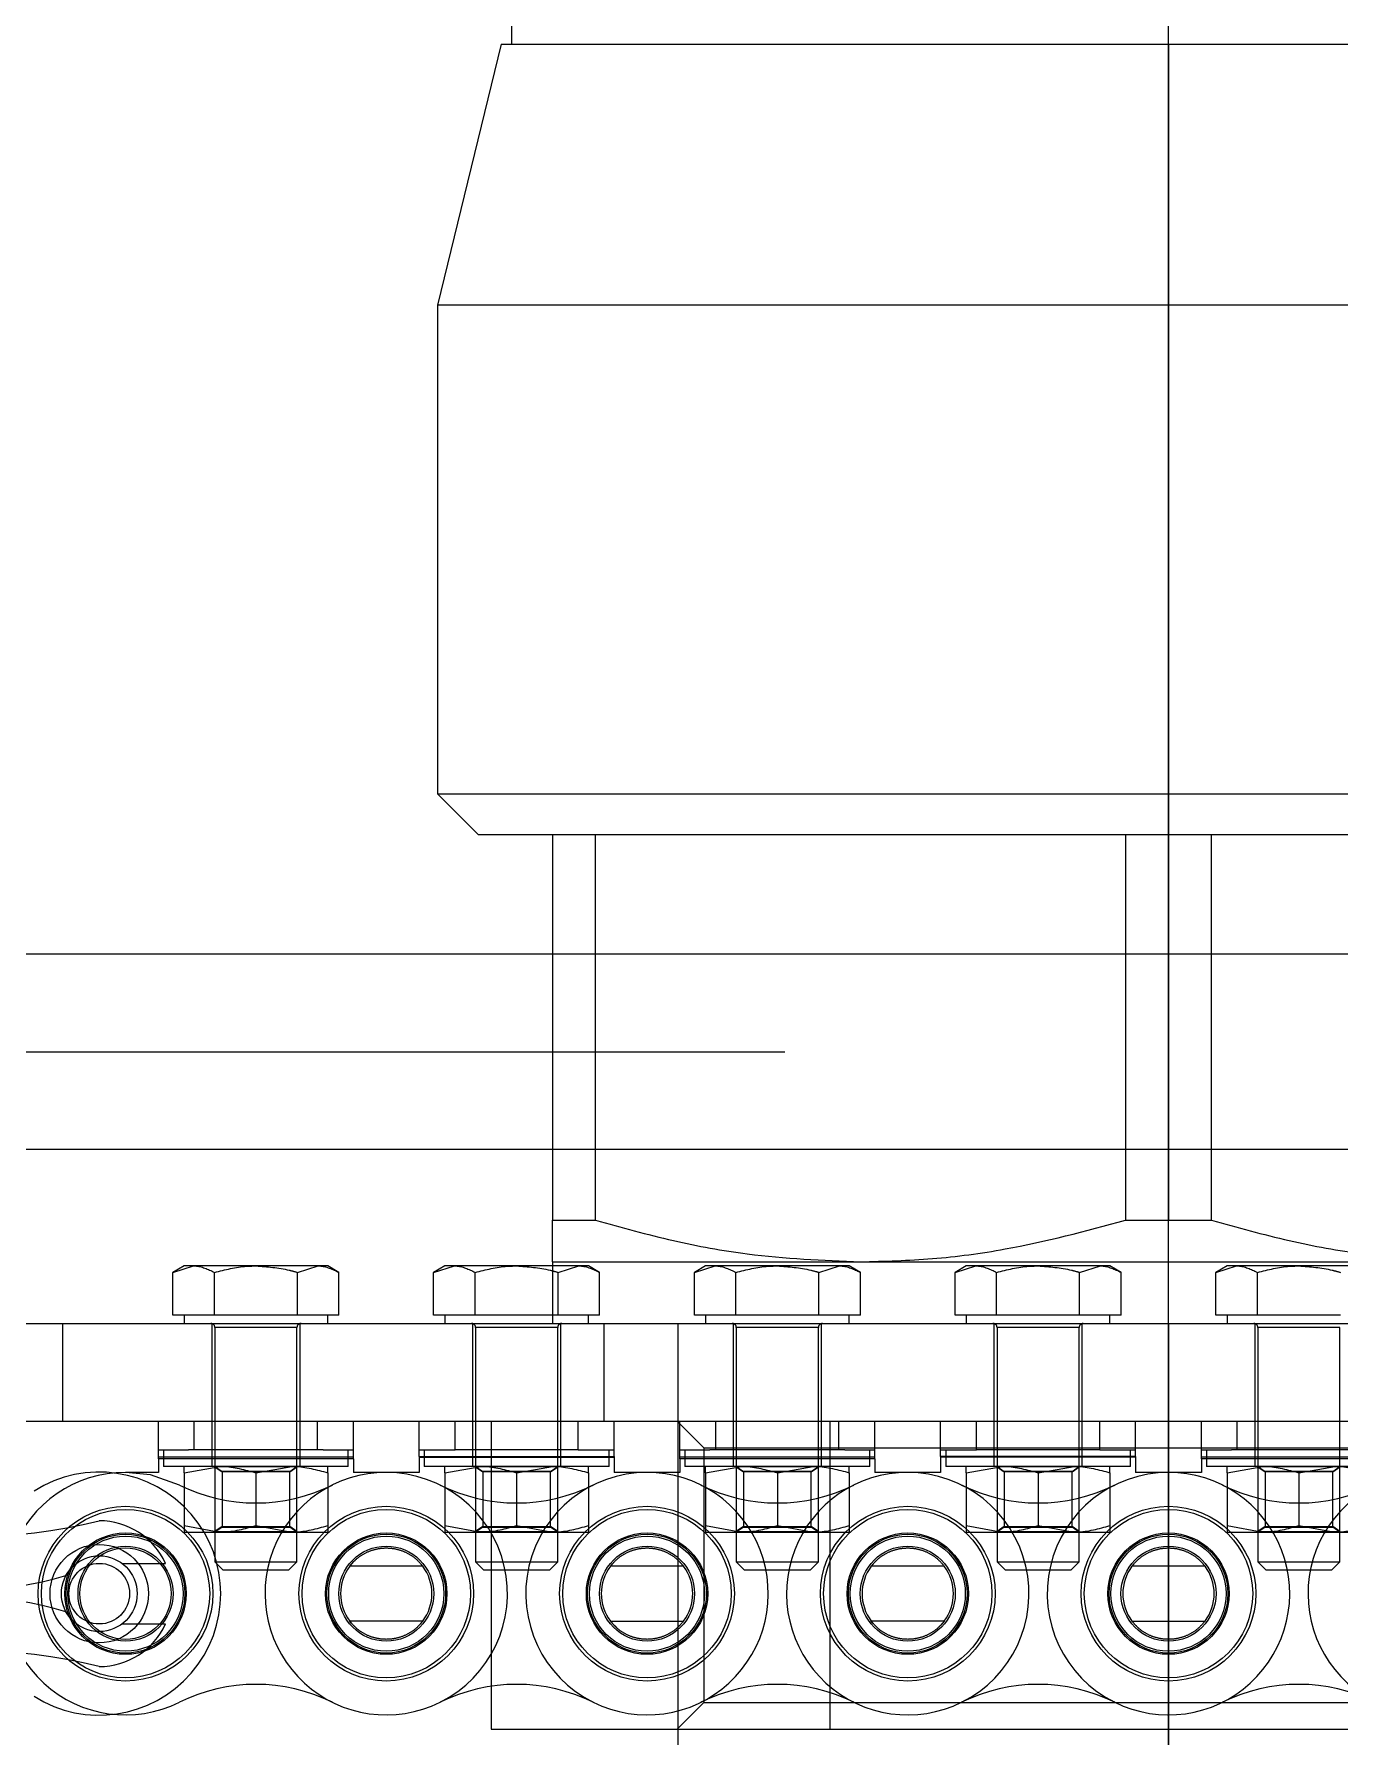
# Model space of a CAD drawing. Header units: metres. Extents: x 0 to 21025, y 0 to 14850.
# Drawn here: x 5516.9 to 5580.5, y 13751 to 13833.9 of the extents above; entities that cross this region are included whole.
import ezdxf

# ---------------------------------------------------------------- set-up
doc = ezdxf.new("R2010")
doc.units = ezdxf.units.M
doc.header["$LTSCALE"] = 25
doc.linetypes.add('CENTER2', pattern=[28.575, 19.05, -3.175, 3.175, -3.175])
doc.linetypes.add('HIDDEN2', pattern=[4.7625, 3.175, -1.5875])
for name, color, linetype in [('SC1', 7, 'CENTER2'), ('SL4', 4, 'Continuous'), ('ST1', 7, 'HIDDEN2')]:
    doc.layers.add(name, color=color, linetype=linetype)

msp = doc.modelspace()

# ---------------------------------------------------------------- linework, layer by layer
at = {"layer": 'SC1'}
msp.add_line((5572.114, 13670.436), (5572.114, 13991.936), dxfattribs=at)
at = {"layer": 'SL4'}
for p, q in [((5540.114, 13844.436), (5540.114, 13833.436)), ((5539.614, 13833.436), (5536.514, 13820.736)), ((5539.614, 13833.436), (5572.114, 13833.436)), ((5572.114, 13820.736), (5572.114, 13833.436)), ((5572.114, 13833.436), (5604.614, 13833.436)), ((5536.514, 13820.736), (5536.514, 13796.936)), ((5572.114, 13820.736), (5536.514, 13820.736)), ((5572.114, 13820.736), (5572.114, 13796.936)), ((5607.714, 13820.736), (5572.114, 13820.736)), ((5536.514, 13796.936), (5538.514, 13794.936)), ((5536.514, 13796.936), (5572.114, 13796.936)), ((5572.114, 13796.936), (5607.714, 13796.936)), ((5572.114, 13796.936), (5572.114, 13794.936)), ((5572.114, 13794.936), (5538.514, 13794.936)), ((5542.114, 13794.936), (5542.114, 13789.133)), ((5544.203, 13789.133), (5544.203, 13794.936)), ((5570.025, 13794.936), (5570.025, 13789.133)), ((5605.714, 13794.936), (5572.114, 13794.936)), ((5572.114, 13789.133), (5572.114, 13794.936)), ((5574.203, 13789.133), (5574.203, 13794.936)), ((4878.736, 13789.133), (5823.739, 13789.133)), ((5828.736, 13779.608), (4878.736, 13779.608))]:
    msp.add_line(p, q, dxfattribs=at)
at = {"layer": 'ST1'}
for p, q in [((5572.114, 13833.436), (5572.114, 13820.736)), ((5572.114, 13796.936), (5572.114, 13820.736)), ((5572.114, 13794.936), (5572.114, 13796.936)), ((5572.114, 13794.936), (5572.114, 13776.157)), ((5542.114, 13789.133), (5542.114, 13776.157)), ((5544.203, 13776.157), (5544.203, 13789.133)), ((5570.025, 13789.133), (5570.025, 13776.157)), ((5572.114, 13776.157), (5572.114, 13789.133)), ((5574.203, 13776.157), (5574.203, 13789.133)), ((4878.736, 13784.371), (5878.736, 13784.371)), ((5878.736, 13779.608), (4878.736, 13779.608)), ((5542.114, 13776.157), (5544.203, 13776.157)), ((5570.025, 13776.157), (5572.114, 13776.157)), ((5572.114, 13776.157), (5574.203, 13776.157)), ((5572.114, 13774.136), (5572.114, 13776.157)), ((5523.622, 13773.623), (5524.633, 13773.936)), ((5524.164, 13773.936), (5523.622, 13773.623)), ((5523.622, 13771.536), (5523.622, 13773.623)), ((5524.633, 13773.936), (5524.164, 13773.936)), ((5527.664, 13773.936), (5524.633, 13773.936)), ((5525.643, 13771.536), (5525.643, 13773.623)), ((5530.695, 13773.936), (5527.664, 13773.936)), ((5529.685, 13773.623), (5530.695, 13773.936)), ((5529.685, 13771.536), (5529.685, 13773.623)), ((5531.164, 13773.936), (5530.695, 13773.936)), ((5531.705, 13773.623), (5531.164, 13773.936)), ((5531.705, 13771.536), (5531.705, 13773.623)), ((5536.322, 13773.623), (5537.333, 13773.936)), ((5536.864, 13773.936), (5536.322, 13773.623)), ((5536.322, 13771.536), (5536.322, 13773.623)), ((5537.333, 13773.936), (5536.864, 13773.936)), ((5540.364, 13773.936), (5537.333, 13773.936)), ((5538.343, 13771.536), (5538.343, 13773.623)), ((5543.395, 13773.936), (5540.364, 13773.936)), ((5542.114, 13774.136), (5557.114, 13774.136)), ((5542.114, 13774.136), (5542.114, 13771.136)), ((5542.385, 13773.623), (5543.395, 13773.936)), ((5542.385, 13771.536), (5542.385, 13773.623)), ((5543.864, 13773.936), (5543.395, 13773.936)), ((5544.405, 13773.623), (5543.864, 13773.936)), ((5544.405, 13771.536), (5544.405, 13773.623)), ((5549.022, 13773.623), (5550.033, 13773.936)), ((5549.564, 13773.936), (5549.022, 13773.623)), ((5549.022, 13771.536), (5549.022, 13773.623)), ((5550.033, 13773.936), (5549.564, 13773.936)), ((5553.064, 13773.936), (5550.033, 13773.936)), ((5551.043, 13771.536), (5551.043, 13773.623)), ((5556.095, 13773.936), (5553.064, 13773.936)), ((5555.085, 13773.623), (5556.095, 13773.936)), ((5555.085, 13771.536), (5555.085, 13773.623)), ((5556.564, 13773.936), (5556.095, 13773.936)), ((5557.105, 13773.623), (5556.564, 13773.936)), ((5557.105, 13771.536), (5557.105, 13773.623)), ((5557.114, 13774.136), (5572.114, 13774.136)), ((5561.722, 13773.623), (5562.733, 13773.936)), ((5562.264, 13773.936), (5561.722, 13773.623)), ((5561.722, 13771.536), (5561.722, 13773.623)), ((5562.733, 13773.936), (5562.264, 13773.936)), ((5565.764, 13773.936), (5562.733, 13773.936)), ((5563.743, 13771.536), (5563.743, 13773.623)), ((5568.795, 13773.936), (5565.764, 13773.936)), ((5567.785, 13773.623), (5568.795, 13773.936)), ((5567.785, 13771.536), (5567.785, 13773.623)), ((5569.264, 13773.936), (5568.795, 13773.936)), ((5569.805, 13773.623), (5569.264, 13773.936)), ((5569.805, 13771.536), (5569.805, 13773.623)), ((5572.114, 13774.136), (5587.114, 13774.136)), ((5572.114, 13771.136), (5572.114, 13774.136)), ((5574.422, 13773.623), (5575.433, 13773.936)), ((5574.964, 13773.936), (5574.422, 13773.623)), ((5574.422, 13771.536), (5574.422, 13773.623)), ((5575.433, 13773.936), (5574.964, 13773.936)), ((5578.464, 13773.936), (5575.433, 13773.936)), ((5576.443, 13771.536), (5576.443, 13773.623)), ((5581.495, 13773.936), (5578.464, 13773.936)), ((5513.254, 13771.136), (5518.254, 13771.136)), ((5518.254, 13771.136), (5625.974, 13771.136)), ((5518.254, 13766.373), (5518.254, 13771.136)), ((5524.633, 13771.536), (5523.622, 13771.536)), ((5524.164, 13771.536), (5524.164, 13771.136)), ((5525.643, 13771.536), (5524.633, 13771.536)), ((5525.514, 13771.136), (5525.514, 13766.373)), ((5527.664, 13771.536), (5525.643, 13771.536)), ((5529.664, 13770.936), (5525.664, 13770.936)), ((5525.664, 13770.936), (5525.664, 13759.526)), ((5529.685, 13771.536), (5527.664, 13771.536)), ((5529.664, 13759.526), (5529.664, 13770.936)), ((5530.695, 13771.536), (5529.685, 13771.536)), ((5529.814, 13766.373), (5529.814, 13771.136)), ((5531.705, 13771.536), (5530.695, 13771.536)), ((5531.164, 13771.136), (5531.164, 13771.536)), ((5537.333, 13771.536), (5536.322, 13771.536)), ((5536.864, 13771.536), (5536.864, 13771.136)), ((5538.343, 13771.536), (5537.333, 13771.536)), ((5538.214, 13771.136), (5538.214, 13766.373)), ((5540.364, 13771.536), (5538.343, 13771.536)), ((5542.364, 13770.936), (5538.364, 13770.936)), ((5538.364, 13770.936), (5538.364, 13759.526)), ((5542.385, 13771.536), (5540.364, 13771.536)), ((5542.364, 13759.526), (5542.364, 13770.936)), ((5543.395, 13771.536), (5542.385, 13771.536)), ((5542.514, 13766.373), (5542.514, 13771.136)), ((5544.405, 13771.536), (5543.395, 13771.536)), ((5543.864, 13771.136), (5543.864, 13771.536)), ((5544.614, 13771.136), (5544.614, 13766.373)), ((5548.212, 13771.136), (5548.212, 13750.615)), ((5550.033, 13771.536), (5549.022, 13771.536)), ((5549.564, 13771.536), (5549.564, 13771.136)), ((5551.043, 13771.536), (5550.033, 13771.536)), ((5550.914, 13771.136), (5550.914, 13766.373)), ((5553.064, 13771.536), (5551.043, 13771.536)), ((5555.064, 13770.936), (5551.064, 13770.936)), ((5551.064, 13770.936), (5551.064, 13759.526)), ((5555.085, 13771.536), (5553.064, 13771.536)), ((5555.064, 13759.526), (5555.064, 13770.936)), ((5556.095, 13771.536), (5555.085, 13771.536)), ((5555.214, 13766.373), (5555.214, 13771.136)), ((5557.105, 13771.536), (5556.095, 13771.536)), ((5556.564, 13771.136), (5556.564, 13771.536)), ((5562.733, 13771.536), (5561.722, 13771.536)), ((5562.264, 13771.536), (5562.264, 13771.136)), ((5563.743, 13771.536), (5562.733, 13771.536)), ((5563.614, 13771.136), (5563.614, 13766.373)), ((5565.764, 13771.536), (5563.743, 13771.536)), ((5567.764, 13770.936), (5563.764, 13770.936)), ((5563.764, 13770.936), (5563.764, 13759.526)), ((5567.785, 13771.536), (5565.764, 13771.536)), ((5567.764, 13759.526), (5567.764, 13770.936)), ((5568.795, 13771.536), (5567.785, 13771.536)), ((5567.914, 13766.373), (5567.914, 13771.136)), ((5569.805, 13771.536), (5568.795, 13771.536)), ((5569.264, 13771.136), (5569.264, 13771.536)), ((5572.114, 13771.136), (5572.114, 13750.615)), ((5575.433, 13771.536), (5574.422, 13771.536)), ((5574.964, 13771.536), (5574.964, 13771.136)), ((5576.443, 13771.536), (5575.433, 13771.536)), ((5576.314, 13771.136), (5576.314, 13766.373)), ((5578.464, 13771.536), (5576.443, 13771.536)), ((5580.464, 13770.936), (5576.464, 13770.936)), ((5576.464, 13770.936), (5576.464, 13759.526)), ((5580.485, 13771.536), (5578.464, 13771.536)), ((5580.464, 13759.526), (5580.464, 13770.936)), ((5513.254, 13766.373), (5518.254, 13766.373)), ((5518.254, 13766.373), (5625.974, 13766.373)), ((5522.914, 13764.973), (5522.914, 13766.373)), ((5524.664, 13764.973), (5524.664, 13766.373)), ((5525.514, 13766.373), (5525.514, 13764.973)), ((5529.814, 13764.973), (5529.814, 13766.373)), ((5530.664, 13764.973), (5530.664, 13766.373)), ((5532.414, 13764.973), (5532.414, 13766.373)), ((5535.614, 13764.973), (5535.614, 13766.373)), ((5537.364, 13764.973), (5537.364, 13766.373)), ((5538.214, 13766.373), (5538.214, 13764.973)), ((5539.118, 13766.373), (5539.118, 13751.373)), ((5542.514, 13764.973), (5542.514, 13766.373)), ((5543.364, 13764.973), (5543.364, 13766.373)), ((5545.114, 13764.973), (5545.114, 13766.373)), ((5548.187, 13766.373), (5549.489, 13765.072)), ((5548.314, 13764.973), (5548.314, 13766.373)), ((5550.064, 13764.973), (5550.064, 13766.373)), ((5550.914, 13766.373), (5550.914, 13764.973)), ((5555.214, 13764.973), (5555.214, 13766.373)), ((5555.616, 13766.373), (5555.616, 13751.373)), ((5556.064, 13764.973), (5556.064, 13766.373)), ((5557.814, 13764.973), (5557.814, 13766.373)), ((5561.014, 13764.973), (5561.014, 13766.373)), ((5562.764, 13764.973), (5562.764, 13766.373)), ((5563.614, 13766.373), (5563.614, 13764.973)), ((5567.914, 13764.973), (5567.914, 13766.373)), ((5568.764, 13764.973), (5568.764, 13766.373)), ((5570.514, 13764.973), (5570.514, 13766.373)), ((5573.714, 13764.973), (5573.714, 13766.373)), ((5575.464, 13764.973), (5575.464, 13766.373)), ((5576.314, 13766.373), (5576.314, 13764.973)), ((5549.489, 13765.072), (5594.739, 13765.072)), ((5549.489, 13765.072), (5549.489, 13752.675)), ((5522.914, 13764.973), (5524.38, 13764.973)), ((5522.914, 13764.536), (5522.914, 13764.973)), ((5532.414, 13764.623), (5522.914, 13764.623)), ((5532.414, 13764.536), (5522.914, 13764.536)), ((5522.914, 13764.536), (5522.914, 13763.878)), ((5523.164, 13764.973), (5523.164, 13764.173)), ((5530.948, 13764.973), (5524.38, 13764.973)), ((5525.514, 13764.973), (5525.514, 13764.173)), ((5529.814, 13764.173), (5529.814, 13764.973)), ((5530.948, 13764.973), (5532.414, 13764.973)), ((5532.164, 13764.173), (5532.164, 13764.973)), ((5532.414, 13764.536), (5532.414, 13764.973)), ((5532.414, 13764.536), (5532.414, 13763.878)), ((5535.614, 13764.973), (5537.364, 13764.973)), ((5535.614, 13764.661), (5535.614, 13764.973)), ((5535.614, 13764.661), (5545.114, 13764.661)), ((5535.614, 13764.661), (5535.614, 13763.878)), ((5535.614, 13764.623), (5545.114, 13764.623)), ((5535.864, 13764.973), (5535.864, 13764.173)), ((5543.364, 13764.973), (5537.364, 13764.973)), ((5538.214, 13764.973), (5538.214, 13764.173)), ((5542.514, 13764.173), (5542.514, 13764.973)), ((5543.364, 13764.973), (5545.114, 13764.973)), ((5544.864, 13764.173), (5544.864, 13764.973)), ((5545.114, 13764.661), (5545.114, 13764.973)), ((5545.114, 13764.661), (5545.114, 13763.878)), ((5548.314, 13764.973), (5549.78, 13764.973)), ((5548.314, 13764.536), (5548.314, 13764.973)), ((5557.814, 13764.623), (5548.314, 13764.623)), ((5557.814, 13764.536), (5548.314, 13764.536)), ((5548.314, 13764.536), (5548.314, 13763.878)), ((5548.564, 13764.973), (5548.564, 13764.173)), ((5556.348, 13764.973), (5549.78, 13764.973)), ((5550.914, 13764.973), (5550.914, 13764.173)), ((5555.214, 13764.173), (5555.214, 13764.973)), ((5556.348, 13764.973), (5557.814, 13764.973)), ((5557.564, 13764.173), (5557.564, 13764.973)), ((5557.814, 13764.536), (5557.814, 13764.973)), ((5557.814, 13764.536), (5557.814, 13763.878)), ((5561.014, 13764.973), (5562.764, 13764.973)), ((5561.014, 13764.661), (5561.014, 13764.973)), ((5570.514, 13764.661), (5561.014, 13764.661)), ((5561.014, 13764.661), (5561.014, 13763.878)), ((5570.514, 13764.623), (5561.014, 13764.623)), ((5561.264, 13764.973), (5561.264, 13764.173)), ((5568.764, 13764.973), (5562.764, 13764.973)), ((5563.614, 13764.973), (5563.614, 13764.173)), ((5567.914, 13764.173), (5567.914, 13764.973)), ((5568.764, 13764.973), (5570.514, 13764.973)), ((5570.264, 13764.173), (5570.264, 13764.973)), ((5570.514, 13764.661), (5570.514, 13764.973)), ((5570.514, 13764.661), (5570.514, 13763.878)), ((5573.714, 13764.973), (5575.18, 13764.973)), ((5573.714, 13764.536), (5573.714, 13764.973)), ((5583.214, 13764.623), (5573.714, 13764.623)), ((5583.214, 13764.536), (5573.714, 13764.536)), ((5573.714, 13764.536), (5573.714, 13763.878)), ((5573.964, 13764.973), (5573.964, 13764.173)), ((5581.748, 13764.973), (5575.18, 13764.973)), ((5576.314, 13764.973), (5576.314, 13764.173)), ((5522.914, 13763.878), (5521.314, 13763.878)), ((5532.164, 13764.173), (5523.164, 13764.173)), ((5524.164, 13763.861), (5525.914, 13764.173)), ((5524.164, 13763.861), (5524.164, 13761.286)), ((5525.664, 13764.173), (5526.014, 13763.928)), ((5525.664, 13764.173), (5525.664, 13764.148)), ((5529.664, 13764.148), (5525.664, 13764.148)), ((5525.664, 13764.148), (5526.014, 13763.903)), ((5529.314, 13763.928), (5526.014, 13763.928)), ((5526.014, 13763.928), (5526.014, 13763.903)), ((5529.314, 13763.903), (5526.014, 13763.903)), ((5526.014, 13763.903), (5526.014, 13761.218)), ((5527.664, 13763.861), (5529.414, 13764.173)), ((5527.664, 13763.861), (5527.664, 13761.286)), ((5529.314, 13763.928), (5529.664, 13764.173)), ((5529.314, 13763.903), (5529.664, 13764.148)), ((5529.314, 13763.903), (5529.314, 13763.928)), ((5529.314, 13761.218), (5529.314, 13763.903)), ((5529.664, 13764.148), (5529.664, 13764.173)), ((5531.164, 13763.861), (5531.164, 13761.286)), ((5534.014, 13763.878), (5532.414, 13763.878)), ((5535.614, 13763.878), (5534.014, 13763.878)), ((5544.864, 13764.173), (5535.864, 13764.173)), ((5536.864, 13763.861), (5538.614, 13764.173)), ((5536.864, 13763.861), (5536.864, 13761.286)), ((5538.364, 13764.173), (5538.364, 13764.148)), ((5538.364, 13764.173), (5538.714, 13763.928)), ((5542.364, 13764.148), (5538.364, 13764.148)), ((5538.364, 13764.148), (5538.714, 13763.903)), ((5542.014, 13763.928), (5538.714, 13763.928)), ((5538.714, 13763.928), (5538.714, 13763.903)), ((5542.014, 13763.903), (5538.714, 13763.903)), ((5538.714, 13763.903), (5538.714, 13761.218)), ((5540.364, 13763.861), (5542.114, 13764.173)), ((5540.364, 13763.861), (5540.364, 13761.286)), ((5542.014, 13763.928), (5542.364, 13764.173)), ((5542.014, 13763.903), (5542.364, 13764.148)), ((5542.014, 13763.903), (5542.014, 13763.928)), ((5542.014, 13761.218), (5542.014, 13763.903)), ((5542.364, 13764.148), (5542.364, 13764.173)), ((5543.864, 13763.861), (5543.864, 13761.286)), ((5546.714, 13763.878), (5545.114, 13763.878)), ((5548.314, 13763.878), (5546.714, 13763.878)), ((5557.564, 13764.173), (5548.564, 13764.173)), ((5549.564, 13763.861), (5551.314, 13764.173)), ((5549.564, 13763.861), (5549.564, 13761.286)), ((5551.064, 13764.173), (5551.414, 13763.928)), ((5551.064, 13764.173), (5551.064, 13764.148)), ((5555.064, 13764.148), (5551.064, 13764.148)), ((5551.064, 13764.148), (5551.414, 13763.903)), ((5554.714, 13763.928), (5551.414, 13763.928)), ((5551.414, 13763.928), (5551.414, 13763.903)), ((5554.714, 13763.903), (5551.414, 13763.903)), ((5551.414, 13763.903), (5551.414, 13761.218)), ((5553.064, 13763.861), (5554.814, 13764.173)), ((5553.064, 13763.861), (5553.064, 13761.286)), ((5554.714, 13763.928), (5555.064, 13764.173)), ((5554.714, 13763.903), (5555.064, 13764.148)), ((5554.714, 13763.903), (5554.714, 13763.928)), ((5554.714, 13761.218), (5554.714, 13763.903)), ((5555.064, 13764.148), (5555.064, 13764.173)), ((5556.564, 13763.861), (5556.564, 13761.286)), ((5559.414, 13763.878), (5557.814, 13763.878)), ((5561.014, 13763.878), (5559.414, 13763.878)), ((5570.264, 13764.173), (5561.264, 13764.173)), ((5562.264, 13763.861), (5564.014, 13764.173)), ((5562.264, 13763.861), (5562.264, 13761.286)), ((5563.764, 13764.173), (5564.114, 13763.928)), ((5563.764, 13764.173), (5563.764, 13764.148)), ((5567.764, 13764.148), (5563.764, 13764.148)), ((5563.764, 13764.148), (5564.114, 13763.903)), ((5567.414, 13763.928), (5564.114, 13763.928)), ((5564.114, 13763.928), (5564.114, 13763.903)), ((5567.414, 13763.903), (5564.114, 13763.903)), ((5564.114, 13763.903), (5564.114, 13761.218)), ((5565.764, 13763.861), (5567.514, 13764.173)), ((5565.764, 13763.861), (5565.764, 13761.286)), ((5567.414, 13763.928), (5567.764, 13764.173)), ((5567.414, 13763.903), (5567.764, 13764.148)), ((5567.414, 13763.903), (5567.414, 13763.928)), ((5567.414, 13761.218), (5567.414, 13763.903)), ((5567.764, 13764.148), (5567.764, 13764.173)), ((5569.264, 13763.861), (5569.264, 13761.286)), ((5572.114, 13763.878), (5570.514, 13763.878)), ((5573.714, 13763.878), (5572.114, 13763.878)), ((5582.964, 13764.173), (5573.964, 13764.173)), ((5574.964, 13763.861), (5576.714, 13764.173)), ((5574.964, 13763.861), (5574.964, 13761.286)), ((5576.464, 13764.173), (5576.814, 13763.928)), ((5576.464, 13764.173), (5576.464, 13764.148)), ((5580.464, 13764.148), (5576.464, 13764.148)), ((5576.464, 13764.148), (5576.814, 13763.903)), ((5580.114, 13763.928), (5576.814, 13763.928)), ((5576.814, 13763.928), (5576.814, 13763.903)), ((5580.114, 13763.903), (5576.814, 13763.903)), ((5576.814, 13763.903), (5576.814, 13761.218)), ((5578.464, 13763.861), (5580.214, 13764.173)), ((5578.464, 13763.861), (5578.464, 13761.286)), ((5580.114, 13763.928), (5580.464, 13764.173)), ((5580.114, 13763.903), (5580.464, 13764.148)), ((5580.114, 13763.903), (5580.114, 13763.928)), ((5580.114, 13761.218), (5580.114, 13763.903)), ((5580.464, 13764.148), (5580.464, 13764.173)), ((5524.164, 13761.286), (5525.914, 13760.973)), ((5524.164, 13760.973), (5525.914, 13760.973)), ((5526.014, 13761.244), (5525.664, 13760.999)), ((5526.014, 13761.218), (5525.664, 13760.973)), ((5525.664, 13760.999), (5529.664, 13760.999)), ((5525.914, 13760.973), (5529.414, 13760.973)), ((5526.014, 13761.244), (5529.314, 13761.244)), ((5526.014, 13761.218), (5529.314, 13761.218)), ((5527.664, 13761.286), (5529.414, 13760.973)), ((5529.664, 13760.999), (5529.314, 13761.244)), ((5529.664, 13760.973), (5529.314, 13761.218)), ((5529.414, 13760.973), (5531.164, 13760.973)), ((5536.864, 13761.286), (5538.614, 13760.973)), ((5536.864, 13760.973), (5538.614, 13760.973)), ((5538.714, 13761.244), (5538.364, 13760.999)), ((5538.714, 13761.218), (5538.364, 13760.973)), ((5538.364, 13760.999), (5542.364, 13760.999)), ((5538.614, 13760.973), (5542.114, 13760.973)), ((5538.714, 13761.244), (5542.014, 13761.244)), ((5538.714, 13761.218), (5542.014, 13761.218)), ((5540.364, 13761.286), (5542.114, 13760.973)), ((5542.364, 13760.999), (5542.014, 13761.244)), ((5542.364, 13760.973), (5542.014, 13761.218)), ((5542.114, 13760.973), (5543.864, 13760.973)), ((5549.564, 13761.286), (5551.314, 13760.973)), ((5549.564, 13760.973), (5551.314, 13760.973)), ((5551.414, 13761.244), (5551.064, 13760.999)), ((5551.414, 13761.218), (5551.064, 13760.973)), ((5551.064, 13760.999), (5555.064, 13760.999)), ((5551.314, 13760.973), (5554.814, 13760.973)), ((5551.414, 13761.244), (5554.714, 13761.244)), ((5551.414, 13761.218), (5554.714, 13761.218)), ((5553.064, 13761.286), (5554.814, 13760.973)), ((5555.064, 13760.999), (5554.714, 13761.244)), ((5555.064, 13760.973), (5554.714, 13761.218)), ((5554.814, 13760.973), (5556.564, 13760.973)), ((5562.264, 13761.286), (5564.014, 13760.973)), ((5562.264, 13760.973), (5564.014, 13760.973)), ((5564.114, 13761.244), (5563.764, 13760.999)), ((5564.114, 13761.218), (5563.764, 13760.973)), ((5563.764, 13760.999), (5567.764, 13760.999)), ((5564.014, 13760.973), (5567.514, 13760.973)), ((5564.114, 13761.244), (5567.414, 13761.244)), ((5564.114, 13761.218), (5567.414, 13761.218)), ((5565.764, 13761.286), (5567.514, 13760.973)), ((5567.764, 13760.999), (5567.414, 13761.244)), ((5567.764, 13760.973), (5567.414, 13761.218)), ((5567.514, 13760.973), (5569.264, 13760.973)), ((5574.964, 13761.286), (5576.714, 13760.973)), ((5574.964, 13760.973), (5576.714, 13760.973)), ((5576.814, 13761.244), (5576.464, 13760.999)), ((5576.814, 13761.218), (5576.464, 13760.973)), ((5576.464, 13760.999), (5580.464, 13760.999)), ((5576.714, 13760.973), (5580.214, 13760.973)), ((5576.814, 13761.244), (5580.114, 13761.244)), ((5576.814, 13761.218), (5580.114, 13761.218)), ((5578.464, 13761.286), (5580.214, 13760.973)), ((5580.464, 13760.999), (5580.114, 13761.244)), ((5580.464, 13760.973), (5580.114, 13761.218)), ((5580.214, 13760.973), (5581.964, 13760.973)), ((5521.141, 13759.449), (5523.265, 13759.449)), ((5525.664, 13759.526), (5529.664, 13759.526)), ((5525.664, 13759.526), (5526.054, 13759.136)), ((5529.274, 13759.136), (5529.664, 13759.526)), ((5535.794, 13759.308), (5532.234, 13759.308)), ((5538.364, 13759.526), (5542.364, 13759.526)), ((5538.364, 13759.526), (5538.754, 13759.136)), ((5541.974, 13759.136), (5542.364, 13759.526)), ((5545.024, 13759.42), (5544.934, 13759.308)), ((5548.494, 13759.308), (5544.934, 13759.308)), ((5548.494, 13759.308), (5548.32, 13759.513)), ((5551.064, 13759.526), (5555.064, 13759.526)), ((5551.064, 13759.526), (5551.454, 13759.136)), ((5554.674, 13759.136), (5555.064, 13759.526)), ((5561.194, 13759.308), (5557.634, 13759.308)), ((5563.764, 13759.526), (5567.764, 13759.526)), ((5563.764, 13759.526), (5564.154, 13759.136)), ((5567.374, 13759.136), (5567.764, 13759.526)), ((5570.424, 13759.42), (5570.334, 13759.308)), ((5573.894, 13759.308), (5570.334, 13759.308)), ((5573.894, 13759.308), (5573.72, 13759.513)), ((5576.464, 13759.526), (5580.464, 13759.526)), ((5576.464, 13759.526), (5576.854, 13759.136)), ((5580.074, 13759.136), (5580.464, 13759.526)), ((5526.054, 13759.136), (5529.274, 13759.136)), ((5538.754, 13759.136), (5541.974, 13759.136)), ((5551.454, 13759.136), (5554.674, 13759.136)), ((5564.154, 13759.136), (5567.374, 13759.136)), ((5576.854, 13759.136), (5580.074, 13759.136)), ((5521.141, 13756.497), (5523.265, 13756.497)), ((5535.794, 13756.638), (5532.234, 13756.638)), ((5532.324, 13756.526), (5532.234, 13756.638)), ((5535.794, 13756.638), (5535.62, 13756.434)), ((5544.934, 13756.638), (5548.494, 13756.638)), ((5561.194, 13756.638), (5557.634, 13756.638)), ((5557.724, 13756.526), (5557.634, 13756.638)), ((5561.194, 13756.638), (5561.02, 13756.434)), ((5570.334, 13756.638), (5573.894, 13756.638)), ((5549.489, 13752.675), (5548.187, 13751.373)), ((5549.489, 13752.675), (5594.739, 13752.675)), ((5539.118, 13751.373), (5555.616, 13751.373)), ((5555.616, 13751.373), (5588.612, 13751.373))]:
    msp.add_line(p, q, dxfattribs=at)
at = {"layer": 'ST1', "flags": 128}
for points in [[(5523.936, 13763.264), (5522.523, 13763.753), (5521.314, 13763.878)], [(5532.234, 13759.308), (5532.441, 13759.547), (5532.551, 13759.65)], [(5557.634, 13759.308), (5557.841, 13759.547), (5557.951, 13759.65)], [(5544.934, 13756.638), (5545.141, 13756.4), (5545.251, 13756.297)], [(5570.334, 13756.638), (5570.541, 13756.4), (5570.651, 13756.297)]]:
    msp.add_lwpolyline(points, dxfattribs=at)
at = {"layer": 'ST1'}
for centre, radius in [((5521.314, 13757.973), 4.255), ((5521.314, 13757.973), 4.1), ((5521.314, 13757.973), 4.1), ((5521.314, 13757.973), 4.1), ((5521.314, 13757.973), 4.1), ((5534.014, 13757.973), 4.255), ((5534.014, 13757.973), 4.1), ((5534.014, 13757.973), 4.1), ((5534.014, 13757.973), 4.1), ((5534.014, 13757.973), 4.1), ((5546.714, 13757.973), 4.255), ((5546.714, 13757.973), 4.1), ((5546.714, 13757.973), 4.1), ((5546.714, 13757.973), 4.1), ((5546.714, 13757.973), 4.1), ((5559.414, 13757.973), 4.255), ((5559.414, 13757.973), 4.1), ((5559.414, 13757.973), 4.1), ((5559.414, 13757.973), 4.1), ((5559.414, 13757.973), 4.1), ((5572.114, 13757.973), 4.255), ((5572.114, 13757.973), 4.1), ((5572.114, 13757.973), 4.1), ((5572.114, 13757.973), 4.1), ((5572.114, 13757.973), 4.1), ((5521.314, 13757.973), 2.955), ((5521.314, 13757.973), 2.892), ((5534.014, 13757.973), 2.955), ((5534.014, 13757.973), 2.893), ((5546.714, 13757.973), 2.955), ((5546.714, 13757.973), 2.892), ((5559.414, 13757.973), 2.955), ((5559.414, 13757.973), 2.892), ((5572.114, 13757.973), 2.955), ((5572.114, 13757.973), 2.893), ((5520.034, 13757.973), 2.398), ((5521.314, 13757.973), 2.803), ((5521.314, 13757.973), 2.314), ((5521.314, 13757.973), 2.225), ((5534.014, 13757.973), 2.804), ((5534.014, 13757.973), 2.314), ((5546.714, 13757.973), 2.804), ((5546.714, 13757.973), 2.314), ((5559.414, 13757.973), 2.803), ((5559.414, 13757.973), 2.314), ((5572.114, 13757.973), 2.804), ((5572.114, 13757.973), 2.314), ((5520.034, 13757.973), 1.845), ((5520.034, 13757.973), 1.476)]:
    msp.add_circle(centre, radius, dxfattribs=at)
for centre, radius, start, end in [((5525.464, 13770.936), 0.2, 0, 90), ((5529.864, 13770.936), 0.2, 90, 180), ((5538.164, 13770.936), 0.2, 0, 90), ((5542.564, 13770.936), 0.2, 90, 180), ((5550.864, 13770.936), 0.2, 0, 90), ((5555.264, 13770.936), 0.2, 90, 180), ((5563.564, 13770.936), 0.2, 0, 90), ((5567.964, 13770.936), 0.2, 90, 180), ((5576.264, 13770.936), 0.2, 0, 90), ((5521.314, 13757.973), 5.905, 90, 296.35916), ((5520.034, 13757.973), 5.92, 237.56669, 122.43331), ((5534.014, 13757.973), 5.905, 90, 296.35916), ((5534.014, 13757.973), 5.905, 296.35916, 90), ((5546.714, 13757.973), 5.905, 90, 243.64084), ((5546.714, 13757.973), 5.905, 243.64084, 90), ((5559.414, 13757.973), 5.905, 90, 296.35916), ((5559.414, 13757.973), 5.905, 296.35916, 90), ((5572.114, 13757.973), 5.905, 90, 243.64084), ((5572.114, 13757.973), 5.905, 243.64084, 90), ((5584.814, 13757.973), 5.905, 90, 296.35916), ((5527.664, 13770.788), 8.397, 243.64084, 296.35916), ((5540.364, 13770.788), 8.397, 243.64084, 296.35916), ((5553.064, 13770.788), 8.397, 243.64084, 296.35916), ((5565.764, 13770.788), 8.397, 243.64084, 296.35916), ((5578.464, 13770.788), 8.397, 243.64084, 296.35916), ((5513.684, 13787.07), 26.322, 256.04015, 283.95985), ((5520.034, 13757.973), 3.552, 24.55336, 90), ((5534.014, 13757.973), 2.225, 143.1301, 216.8699), ((5534.014, 13757.973), 2.225, 323.1301, 36.8699), ((5546.714, 13757.973), 2.225, 143.1301, 216.8699), ((5546.714, 13757.973), 2.225, 323.1301, 36.8699), ((5559.414, 13757.973), 2.225, 143.1301, 216.8699), ((5559.414, 13757.973), 2.225, 323.1301, 36.8699), ((5572.114, 13757.973), 2.225, 143.1301, 216.8699), ((5572.114, 13757.973), 2.225, 323.1301, 36.8699), ((5513.684, 13774.326), 16.175, 252.993, 287.007), ((5513.684, 13741.621), 16.175, 72.993, 107.007), ((5520.034, 13757.973), 3.552, 270, 335.44664), ((5513.684, 13728.877), 26.322, 76.04015, 103.95985), ((5527.664, 13745.158), 8.397, 63.64084, 116.35916), ((5540.364, 13745.158), 8.397, 63.64084, 116.35916), ((5553.064, 13745.158), 8.397, 63.64084, 116.35916), ((5565.764, 13745.158), 8.397, 63.64084, 116.35916), ((5578.464, 13745.158), 8.397, 63.64084, 116.35916)]:
    msp.add_arc(centre, radius, start, end, dxfattribs=at)
for points, knots in [([(5542.114, 13774.136), (5542.114, 13774.167), (5542.114, 13774.231), (5542.114, 13774.813), (5542.114, 13775.639), (5542.114, 13776.157)], [0, 0, 0, 0, 0.268328, 0.541138, 1, 1, 1, 1]), ([(5544.203, 13776.157), (5545.464, 13775.809), (5547.907, 13775.136), (5552.213, 13774.338), (5555.272, 13774.212), (5557.114, 13774.136)], [0, 0, 0, 0, 0.2977358, 0.5770217, 1, 1, 1, 1]), ([(5557.114, 13774.136), (5558.282, 13774.167), (5560.638, 13774.231), (5564.97, 13774.813), (5568.076, 13775.639), (5570.025, 13776.157)], [0, 0, 0, 0, 0.268328, 0.541138, 1, 1, 1, 1]), ([(5574.203, 13776.157), (5575.464, 13775.809), (5577.907, 13775.136), (5582.213, 13774.338), (5585.272, 13774.212), (5587.114, 13774.136)], [0, 0, 0, 0, 0.297736, 0.577022, 1, 1, 1, 1]), ([(5524.633, 13773.936), (5524.657, 13773.935), (5524.998, 13773.931), (5525.332, 13773.772), (5525.643, 13773.623)], [0, 0, 0, 0, 0.070174, 1, 1, 1, 1]), ([(5525.643, 13773.623), (5526.162, 13773.752), (5526.828, 13773.918), (5527.512, 13773.933), (5527.664, 13773.936)], [0, 0, 0, 0, 0.778131, 1, 1, 1, 1]), ([(5527.664, 13773.936), (5528.212, 13773.895), (5528.896, 13773.845), (5529.554, 13773.66), (5529.685, 13773.623)], [0, 0, 0, 0, 0.801725, 1, 1, 1, 1]), ([(5530.695, 13773.936), (5530.719, 13773.935), (5531.06, 13773.931), (5531.394, 13773.772), (5531.705, 13773.623)], [0, 0, 0, 0, 0.070174, 1, 1, 1, 1]), ([(5537.333, 13773.936), (5537.357, 13773.935), (5537.698, 13773.931), (5538.032, 13773.772), (5538.343, 13773.623)], [0, 0, 0, 0, 0.070174, 1, 1, 1, 1]), ([(5538.343, 13773.623), (5538.862, 13773.752), (5539.528, 13773.918), (5540.212, 13773.933), (5540.364, 13773.936)], [0, 0, 0, 0, 0.778131, 1, 1, 1, 1]), ([(5540.364, 13773.936), (5540.912, 13773.895), (5541.596, 13773.845), (5542.254, 13773.66), (5542.385, 13773.623)], [0, 0, 0, 0, 0.801725, 1, 1, 1, 1]), ([(5543.395, 13773.936), (5543.419, 13773.935), (5543.76, 13773.931), (5544.094, 13773.772), (5544.405, 13773.623)], [0, 0, 0, 0, 0.070174, 1, 1, 1, 1]), ([(5550.033, 13773.936), (5550.057, 13773.935), (5550.398, 13773.931), (5550.732, 13773.772), (5551.043, 13773.623)], [0, 0, 0, 0, 0.070174, 1, 1, 1, 1]), ([(5551.043, 13773.623), (5551.562, 13773.752), (5552.228, 13773.918), (5552.912, 13773.933), (5553.064, 13773.936)], [0, 0, 0, 0, 0.778131, 1, 1, 1, 1]), ([(5553.064, 13773.936), (5553.612, 13773.895), (5554.296, 13773.845), (5554.954, 13773.66), (5555.085, 13773.623)], [0, 0, 0, 0, 0.801725, 1, 1, 1, 1]), ([(5556.095, 13773.936), (5556.119, 13773.935), (5556.46, 13773.931), (5556.794, 13773.772), (5557.105, 13773.623)], [0, 0, 0, 0, 0.070174, 1, 1, 1, 1]), ([(5562.733, 13773.936), (5562.757, 13773.935), (5563.098, 13773.931), (5563.432, 13773.772), (5563.743, 13773.623)], [0, 0, 0, 0, 0.070174, 1, 1, 1, 1]), ([(5563.743, 13773.623), (5564.262, 13773.752), (5564.928, 13773.918), (5565.612, 13773.933), (5565.764, 13773.936)], [0, 0, 0, 0, 0.778131, 1, 1, 1, 1]), ([(5565.764, 13773.936), (5566.312, 13773.895), (5566.996, 13773.845), (5567.654, 13773.66), (5567.785, 13773.623)], [0, 0, 0, 0, 0.801725, 1, 1, 1, 1]), ([(5568.795, 13773.936), (5568.819, 13773.935), (5569.16, 13773.931), (5569.494, 13773.772), (5569.805, 13773.623)], [0, 0, 0, 0, 0.070174, 1, 1, 1, 1]), ([(5575.433, 13773.936), (5575.457, 13773.935), (5575.798, 13773.931), (5576.132, 13773.772), (5576.443, 13773.623)], [0, 0, 0, 0, 0.070174, 1, 1, 1, 1]), ([(5576.443, 13773.623), (5576.962, 13773.752), (5577.628, 13773.918), (5578.312, 13773.933), (5578.464, 13773.936)], [0, 0, 0, 0, 0.778131, 1, 1, 1, 1]), ([(5578.464, 13773.936), (5579.012, 13773.895), (5579.696, 13773.845), (5580.354, 13773.66), (5580.485, 13773.623)], [0, 0, 0, 0, 0.801725, 1, 1, 1, 1]), ([(5524.164, 13763.861), (5524.164, 13763.908), (5524.164, 13764.091), (5524.164, 13764.138), (5524.164, 13764.173)], [0, 0, 0, 0, 0.257551, 1, 1, 1, 1]), ([(5525.914, 13764.173), (5525.955, 13764.173), (5526.546, 13764.169), (5527.125, 13764.009), (5527.664, 13763.861)], [0, 0, 0, 0, 0.070174, 1, 1, 1, 1]), ([(5529.414, 13764.173), (5529.455, 13764.173), (5530.046, 13764.169), (5530.625, 13764.009), (5531.164, 13763.861)], [0, 0, 0, 0, 0.070174, 1, 1, 1, 1]), ([(5531.164, 13763.861), (5531.164, 13763.908), (5531.164, 13764.091), (5531.164, 13764.138), (5531.164, 13764.173)], [0, 0, 0, 0, 0.257551, 1, 1, 1, 1]), ([(5536.864, 13763.861), (5536.864, 13763.908), (5536.864, 13764.091), (5536.864, 13764.138), (5536.864, 13764.173)], [0, 0, 0, 0, 0.257551, 1, 1, 1, 1]), ([(5538.614, 13764.173), (5538.655, 13764.173), (5539.246, 13764.169), (5539.825, 13764.009), (5540.364, 13763.861)], [0, 0, 0, 0, 0.070174, 1, 1, 1, 1]), ([(5542.114, 13764.173), (5542.155, 13764.173), (5542.746, 13764.169), (5543.325, 13764.009), (5543.864, 13763.861)], [0, 0, 0, 0, 0.070174, 1, 1, 1, 1]), ([(5543.864, 13763.861), (5543.864, 13763.908), (5543.864, 13764.091), (5543.864, 13764.138), (5543.864, 13764.173)], [0, 0, 0, 0, 0.257551, 1, 1, 1, 1]), ([(5549.564, 13763.861), (5549.564, 13763.908), (5549.564, 13764.091), (5549.564, 13764.138), (5549.564, 13764.173)], [0, 0, 0, 0, 0.257551, 1, 1, 1, 1]), ([(5551.314, 13764.173), (5551.355, 13764.173), (5551.946, 13764.169), (5552.525, 13764.009), (5553.064, 13763.861)], [0, 0, 0, 0, 0.070174, 1, 1, 1, 1]), ([(5554.814, 13764.173), (5554.855, 13764.173), (5555.446, 13764.169), (5556.025, 13764.009), (5556.564, 13763.861)], [0, 0, 0, 0, 0.070174, 1, 1, 1, 1]), ([(5556.564, 13763.861), (5556.564, 13763.908), (5556.564, 13764.091), (5556.564, 13764.138), (5556.564, 13764.173)], [0, 0, 0, 0, 0.257551, 1, 1, 1, 1]), ([(5562.264, 13763.861), (5562.264, 13763.908), (5562.264, 13764.091), (5562.264, 13764.138), (5562.264, 13764.173)], [0, 0, 0, 0, 0.257551, 1, 1, 1, 1]), ([(5564.014, 13764.173), (5564.055, 13764.173), (5564.646, 13764.169), (5565.225, 13764.009), (5565.764, 13763.861)], [0, 0, 0, 0, 0.070174, 1, 1, 1, 1]), ([(5567.514, 13764.173), (5567.555, 13764.173), (5568.146, 13764.169), (5568.725, 13764.009), (5569.264, 13763.861)], [0, 0, 0, 0, 0.070174, 1, 1, 1, 1]), ([(5569.264, 13763.861), (5569.264, 13763.908), (5569.264, 13764.091), (5569.264, 13764.138), (5569.264, 13764.173)], [0, 0, 0, 0, 0.257551, 1, 1, 1, 1]), ([(5574.964, 13763.861), (5574.964, 13763.908), (5574.964, 13764.091), (5574.964, 13764.138), (5574.964, 13764.173)], [0, 0, 0, 0, 0.257551, 1, 1, 1, 1]), ([(5576.714, 13764.173), (5576.755, 13764.173), (5577.346, 13764.169), (5577.925, 13764.009), (5578.464, 13763.861)], [0, 0, 0, 0, 0.070174, 1, 1, 1, 1]), ([(5580.214, 13764.173), (5580.255, 13764.173), (5580.846, 13764.169), (5581.425, 13764.009), (5581.964, 13763.861)], [0, 0, 0, 0, 0.070174, 1, 1, 1, 1]), ([(5524.164, 13761.286), (5524.164, 13761.239), (5524.164, 13761.055), (5524.164, 13761.008), (5524.164, 13760.973)], [0, 0, 0, 0, 0.257551, 1, 1, 1, 1]), ([(5525.914, 13760.973), (5525.955, 13760.974), (5526.546, 13760.978), (5527.125, 13761.138), (5527.664, 13761.286)], [0, 0, 0, 0, 0.070174, 1, 1, 1, 1]), ([(5529.414, 13760.973), (5529.455, 13760.974), (5530.046, 13760.978), (5530.625, 13761.138), (5531.164, 13761.286)], [0, 0, 0, 0, 0.070174, 1, 1, 1, 1]), ([(5531.164, 13761.286), (5531.164, 13761.239), (5531.164, 13761.055), (5531.164, 13761.008), (5531.164, 13760.973)], [0, 0, 0, 0, 0.257551, 1, 1, 1, 1]), ([(5536.864, 13761.286), (5536.864, 13761.239), (5536.864, 13761.055), (5536.864, 13761.008), (5536.864, 13760.973)], [0, 0, 0, 0, 0.257551, 1, 1, 1, 1]), ([(5538.614, 13760.973), (5538.655, 13760.974), (5539.246, 13760.978), (5539.825, 13761.138), (5540.364, 13761.286)], [0, 0, 0, 0, 0.070174, 1, 1, 1, 1]), ([(5542.114, 13760.973), (5542.155, 13760.974), (5542.746, 13760.978), (5543.325, 13761.138), (5543.864, 13761.286)], [0, 0, 0, 0, 0.070174, 1, 1, 1, 1]), ([(5543.864, 13761.286), (5543.864, 13761.239), (5543.864, 13761.055), (5543.864, 13761.008), (5543.864, 13760.973)], [0, 0, 0, 0, 0.257551, 1, 1, 1, 1]), ([(5549.564, 13761.286), (5549.564, 13761.239), (5549.564, 13761.055), (5549.564, 13761.008), (5549.564, 13760.973)], [0, 0, 0, 0, 0.257551, 1, 1, 1, 1]), ([(5551.314, 13760.973), (5551.355, 13760.974), (5551.946, 13760.978), (5552.525, 13761.138), (5553.064, 13761.286)], [0, 0, 0, 0, 0.070174, 1, 1, 1, 1]), ([(5554.814, 13760.973), (5554.855, 13760.974), (5555.446, 13760.978), (5556.025, 13761.138), (5556.564, 13761.286)], [0, 0, 0, 0, 0.070174, 1, 1, 1, 1]), ([(5556.564, 13761.286), (5556.564, 13761.239), (5556.564, 13761.055), (5556.564, 13761.008), (5556.564, 13760.973)], [0, 0, 0, 0, 0.257551, 1, 1, 1, 1]), ([(5562.264, 13761.286), (5562.264, 13761.239), (5562.264, 13761.055), (5562.264, 13761.008), (5562.264, 13760.973)], [0, 0, 0, 0, 0.257551, 1, 1, 1, 1]), ([(5564.014, 13760.973), (5564.055, 13760.974), (5564.646, 13760.978), (5565.225, 13761.138), (5565.764, 13761.286)], [0, 0, 0, 0, 0.070174, 1, 1, 1, 1]), ([(5567.514, 13760.973), (5567.555, 13760.974), (5568.146, 13760.978), (5568.725, 13761.138), (5569.264, 13761.286)], [0, 0, 0, 0, 0.070174, 1, 1, 1, 1]), ([(5569.264, 13761.286), (5569.264, 13761.239), (5569.264, 13761.055), (5569.264, 13761.008), (5569.264, 13760.973)], [0, 0, 0, 0, 0.257551, 1, 1, 1, 1]), ([(5574.964, 13761.286), (5574.964, 13761.239), (5574.964, 13761.055), (5574.964, 13761.008), (5574.964, 13760.973)], [0, 0, 0, 0, 0.257551, 1, 1, 1, 1]), ([(5576.714, 13760.973), (5576.755, 13760.974), (5577.346, 13760.978), (5577.925, 13761.138), (5578.464, 13761.286)], [0, 0, 0, 0, 0.070174, 1, 1, 1, 1]), ([(5580.214, 13760.973), (5580.255, 13760.974), (5580.846, 13760.978), (5581.425, 13761.138), (5581.964, 13761.286)], [0, 0, 0, 0, 0.070174, 1, 1, 1, 1]), ([(5532.234, 13759.308), (5532.345, 13759.438), (5532.564, 13759.694), (5533.004, 13759.977), (5533.493, 13760.158), (5534.014, 13760.218), (5534.534, 13760.158), (5535.023, 13759.977), (5535.463, 13759.694), (5535.682, 13759.438), (5535.794, 13759.308)], [0, 0, 0, 0, 0.130043, 0.255982, 0.379107, 0.5, 0.620893, 0.744018, 0.869957, 1, 1, 1, 1]), ([(5544.934, 13759.308), (5545.045, 13759.438), (5545.264, 13759.694), (5545.704, 13759.977), (5546.193, 13760.158), (5546.714, 13760.218), (5547.234, 13760.158), (5547.723, 13759.977), (5548.163, 13759.694), (5548.382, 13759.438), (5548.494, 13759.308)], [0, 0, 0, 0, 0.130043, 0.255982, 0.379107, 0.5, 0.620893, 0.744018, 0.869957, 1, 1, 1, 1]), ([(5557.634, 13759.308), (5557.745, 13759.438), (5557.964, 13759.694), (5558.404, 13759.977), (5558.893, 13760.158), (5559.414, 13760.218), (5559.934, 13760.158), (5560.423, 13759.977), (5560.863, 13759.694), (5561.082, 13759.438), (5561.194, 13759.308)], [0, 0, 0, 0, 0.130043, 0.255982, 0.379107, 0.5, 0.620893, 0.744018, 0.869957, 1, 1, 1, 1]), ([(5570.334, 13759.308), (5570.445, 13759.438), (5570.664, 13759.694), (5571.104, 13759.977), (5571.593, 13760.158), (5572.114, 13760.218), (5572.634, 13760.158), (5573.123, 13759.977), (5573.563, 13759.694), (5573.782, 13759.438), (5573.894, 13759.308)], [0, 0, 0, 0, 0.130043, 0.255982, 0.379107, 0.5, 0.620893, 0.744018, 0.869957, 1, 1, 1, 1]), ([(5535.794, 13756.638), (5535.682, 13756.508), (5535.463, 13756.253), (5535.023, 13755.969), (5534.534, 13755.789), (5534.014, 13755.728), (5533.493, 13755.789), (5533.004, 13755.969), (5532.564, 13756.253), (5532.345, 13756.508), (5532.234, 13756.638)], [0, 0, 0, 0, 0.130043, 0.255982, 0.379107, 0.5, 0.620893, 0.744018, 0.869957, 1, 1, 1, 1]), ([(5548.494, 13756.638), (5548.382, 13756.508), (5548.163, 13756.253), (5547.723, 13755.969), (5547.234, 13755.789), (5546.714, 13755.728), (5546.193, 13755.789), (5545.704, 13755.969), (5545.264, 13756.253), (5545.045, 13756.508), (5544.934, 13756.638)], [0, 0, 0, 0, 0.130043, 0.255982, 0.379107, 0.5, 0.620893, 0.744018, 0.869957, 1, 1, 1, 1]), ([(5561.194, 13756.638), (5561.082, 13756.508), (5560.863, 13756.253), (5560.423, 13755.969), (5559.934, 13755.789), (5559.414, 13755.728), (5558.893, 13755.789), (5558.404, 13755.969), (5557.964, 13756.253), (5557.745, 13756.508), (5557.634, 13756.638)], [0, 0, 0, 0, 0.130043, 0.255982, 0.379107, 0.5, 0.620893, 0.744018, 0.869957, 1, 1, 1, 1]), ([(5573.894, 13756.638), (5573.782, 13756.508), (5573.563, 13756.253), (5573.123, 13755.969), (5572.634, 13755.789), (5572.114, 13755.728), (5571.593, 13755.789), (5571.104, 13755.969), (5570.664, 13756.253), (5570.445, 13756.508), (5570.334, 13756.638)], [0, 0, 0, 0, 0.130043, 0.255982, 0.379107, 0.5, 0.620893, 0.744018, 0.869957, 1, 1, 1, 1])]:
    msp.add_open_spline(points, degree=3, knots=knots, dxfattribs=at)

doc.saveas('drawing.dxf')
